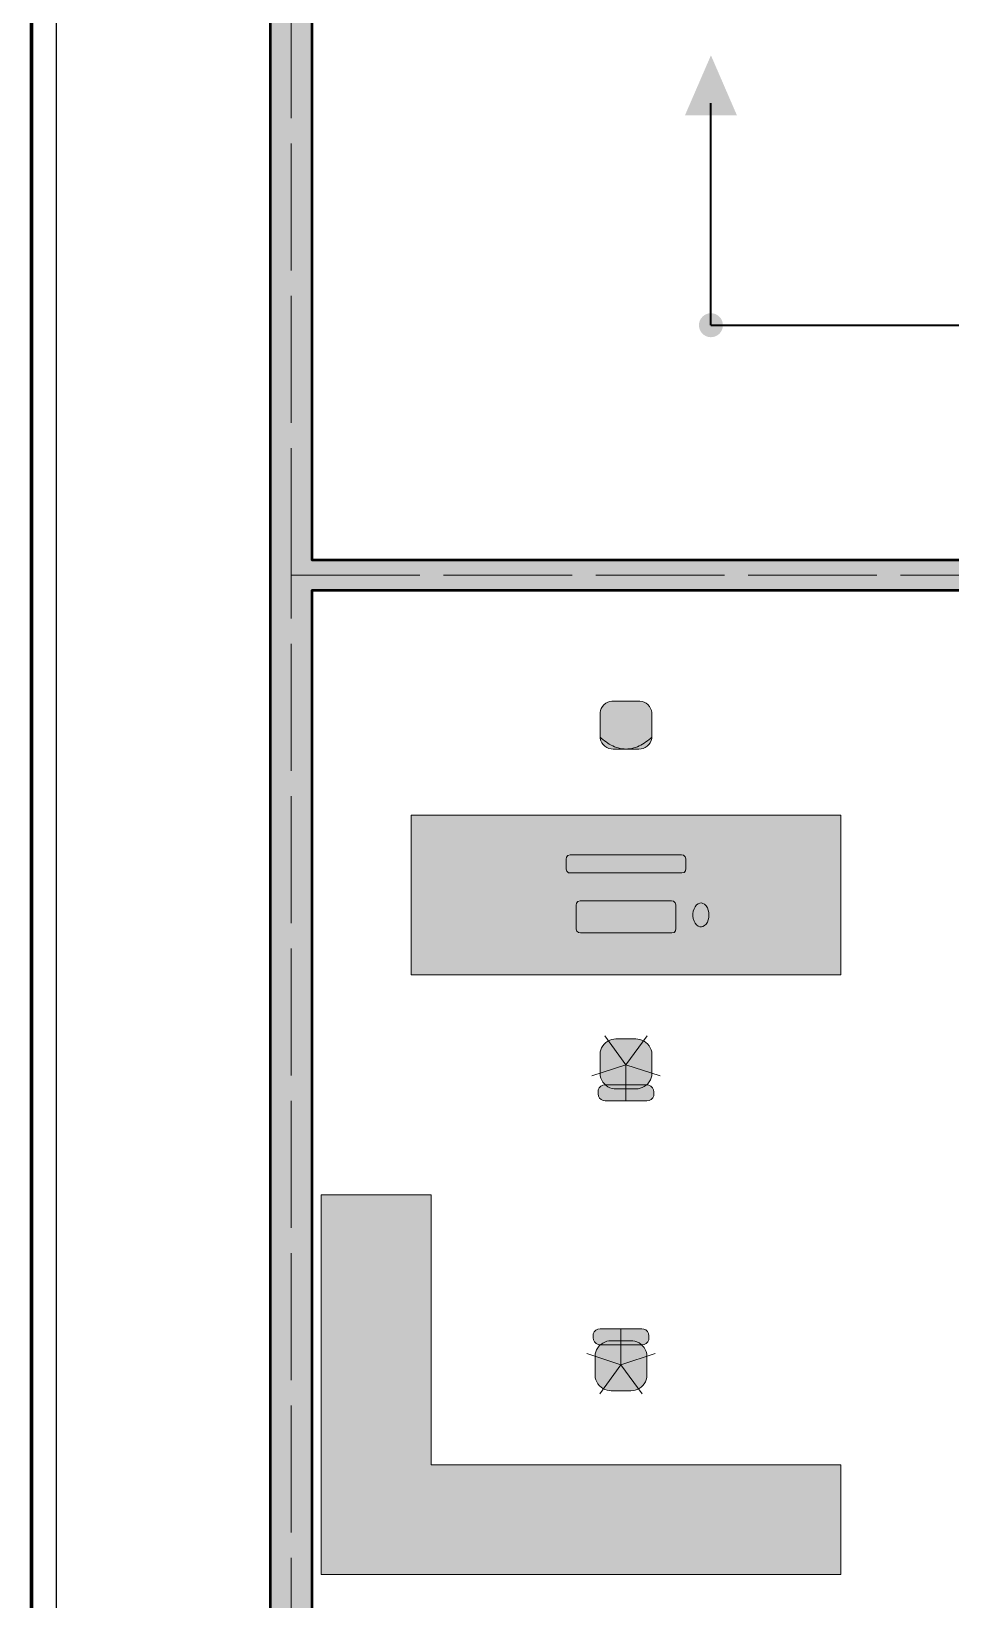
# Model space of a CAD drawing. Header units: metres. Extents: x 0 to 115, y 0 to 64.
# Drawn here: x 0.4 to 9.6, y 18.35 to 34.04 of the extents above; entities that cross this region are included whole.
import ezdxf

# ---------------------------------------------------------------- set-up
doc = ezdxf.new("R2010")
doc.units = ezdxf.units.M
doc.linetypes.add('DASHED', pattern=[1.524, 1.27, -0.254])
doc.layers.add('A-AREA', color=8, linetype='DASHED', lineweight=13, plot=False)
for name, color, linetype, lineweight in [('A-LAMINA', 8, 'Continuous', 35), ('A-MOBILIARIO', 9, 'Continuous', 18), ('A-MOBILIARIO-RELLENO', 9, 'Continuous', 0), ('A-MURO', 7, 'Continuous', 50)]:
    doc.layers.add(name, color=color, linetype=linetype, lineweight=lineweight)
doc.layers.add('A-MURO-RELLENO', color=8, linetype='Continuous', lineweight=0, true_color=0x8d949b)
doc.layers.add('P-AGUA-POTABLE', color=3, linetype='Continuous', lineweight=35, true_color=0x3aa84f)

msp = doc.modelspace()

# ---------------------------------------------------------------- hatches: boundary and pattern name
at = {"layer": 'A-MOBILIARIO-RELLENO', "true_color": 0xeef0f2}
h = msp.add_hatch(color=7, dxfattribs=at)
h.dxf.hatch_style = 1
h.paths.add_polyline_path([(6.48, 26.86), (6.4601, 26.86), (6.4401, 26.86), (6.4202, 26.86), (6.4002, 26.86), (6.3803, 26.86), (6.3603, 26.86), (6.3404, 26.86), (6.3204, 26.86), (6.3005, 26.86), (6.2805, 26.86), (6.2606, 26.86), (6.2407, 26.86), (6.2207, 26.86), (6.2003, 26.8615), (6.1793, 26.8665), (6.1586, 26.8754), (6.1393, 26.8881), (6.1224, 26.9041), (6.1087, 26.9228), (6.0987, 26.9432), (6.0926, 26.9642), (6.0901, 26.9849), (6.09, 27.0049), (6.09, 27.0249), (6.09, 27.0448), (6.09, 27.0647), (6.09, 27.0847), (6.09, 27.1046), (6.09, 27.1246), (6.09, 27.1445), (6.09, 27.1645), (6.09, 27.1844), (6.09, 27.2044), (6.0908, 27.2246), (6.095, 27.2455), (6.1029, 27.2664), (6.1146, 27.2861), (6.1299, 27.3037), (6.148, 27.3183), (6.1681, 27.3292), (6.189, 27.3363), (6.2099, 27.3396), (6.23, 27.34), (6.2499, 27.34), (6.2699, 27.34), (6.2898, 27.34), (6.3098, 27.34), (6.3297, 27.34), (6.3496, 27.34), (6.3696, 27.34), (6.3895, 27.34), (6.4095, 27.34), (6.4294, 27.34), (6.4494, 27.34), (6.4693, 27.34), (6.4894, 27.3397), (6.5102, 27.3364), (6.5312, 27.3295), (6.5513, 27.3187), (6.5695, 27.3043), (6.5849, 27.2868), (6.5968, 27.2671), (6.6048, 27.2463), (6.6091, 27.2253), (6.61, 27.2051), (6.61, 27.1851), (6.61, 27.1652), (6.61, 27.1452), (6.61, 27.1253), (6.61, 27.1053), (6.61, 27.0854), (6.61, 27.0654), (6.61, 27.0455), (6.61, 27.0256), (6.61, 27.0056), (6.6099, 26.9856), (6.6076, 26.965), (6.6016, 26.944), (6.5917, 26.9235), (6.5782, 26.9048), (6.5613, 26.8886), (6.5421, 26.8758), (6.5215, 26.8668), (6.5005, 26.8616)])
at = {"layer": 'A-MOBILIARIO-RELLENO', "true_color": 0xf3efe8}
h = msp.add_hatch(color=7, dxfattribs=at)
h.dxf.hatch_style = 1
h.paths.add_polyline_path([(4.2, 26.2), (8.5, 26.2), (8.5, 24.6), (4.2, 24.6)])
at = {"layer": 'A-MOBILIARIO-RELLENO', "true_color": 0x2c3440}
h = msp.add_hatch(color=7, dxfattribs=at)
h.dxf.hatch_style = 1
h.paths.add_polyline_path([(5.79, 25.8), (5.8099, 25.8), (5.8298, 25.8), (5.8497, 25.8), (5.8696, 25.8), (5.8895, 25.8), (5.9094, 25.8), (5.9293, 25.8), (5.9492, 25.8), (5.9691, 25.8), (5.989, 25.8), (6.0089, 25.8), (6.0288, 25.8), (6.0487, 25.8), (6.0686, 25.8), (6.0885, 25.8), (6.1084, 25.8), (6.1283, 25.8), (6.1482, 25.8), (6.1681, 25.8), (6.188, 25.8), (6.2078, 25.8), (6.2277, 25.8), (6.2476, 25.8), (6.2675, 25.8), (6.2874, 25.8), (6.3073, 25.8), (6.3272, 25.8), (6.3471, 25.8), (6.367, 25.8), (6.3869, 25.8), (6.4068, 25.8), (6.4267, 25.8), (6.4466, 25.8), (6.4665, 25.8), (6.4864, 25.8), (6.5063, 25.8), (6.5262, 25.8), (6.5461, 25.8), (6.566, 25.8), (6.5859, 25.8), (6.6058, 25.8), (6.6257, 25.8), (6.6456, 25.8), (6.6655, 25.8), (6.6854, 25.8), (6.7053, 25.8), (6.7252, 25.8), (6.7451, 25.8), (6.765, 25.8), (6.7849, 25.8), (6.8048, 25.8), (6.8247, 25.8), (6.8446, 25.8), (6.8645, 25.8), (6.8844, 25.8), (6.9043, 25.8), (6.9247, 25.7972), (6.9426, 25.7831), (6.9499, 25.7626), (6.95, 25.7427), (6.95, 25.7228), (6.95, 25.7029), (6.95, 25.683), (6.95, 25.6631), (6.946, 25.6426), (6.9306, 25.6257), (6.91, 25.62), (6.8901, 25.62), (6.8702, 25.62), (6.8503, 25.62), (6.8304, 25.62), (6.8105, 25.62), (6.7906, 25.62), (6.7707, 25.62), (6.7508, 25.62), (6.7309, 25.62), (6.711, 25.62), (6.6911, 25.62), (6.6712, 25.62), (6.6513, 25.62), (6.6314, 25.62), (6.6115, 25.62), (6.5916, 25.62), (6.5717, 25.62), (6.5518, 25.62), (6.5319, 25.62), (6.512, 25.62), (6.4922, 25.62), (6.4723, 25.62), (6.4524, 25.62), (6.4325, 25.62), (6.4126, 25.62), (6.3927, 25.62), (6.3728, 25.62), (6.3529, 25.62), (6.333, 25.62), (6.3131, 25.62), (6.2932, 25.62), (6.2733, 25.62), (6.2534, 25.62), (6.2335, 25.62), (6.2136, 25.62), (6.1937, 25.62), (6.1738, 25.62), (6.1539, 25.62), (6.134, 25.62), (6.1141, 25.62), (6.0942, 25.62), (6.0743, 25.62), (6.0544, 25.62), (6.0345, 25.62), (6.0146, 25.62), (5.9947, 25.62), (5.9748, 25.62), (5.9549, 25.62), (5.935, 25.62), (5.9151, 25.62), (5.8952, 25.62), (5.8753, 25.62), (5.8554, 25.62), (5.8355, 25.62), (5.8156, 25.62), (5.7957, 25.62), (5.7753, 25.6228), (5.7574, 25.6369), (5.7501, 25.6574), (5.75, 25.6773), (5.75, 25.6972), (5.75, 25.7171), (5.75, 25.737), (5.75, 25.7569), (5.754, 25.7775), (5.7694, 25.7943)])
at = {"layer": 'A-MOBILIARIO-RELLENO', "true_color": 0x5b6570}
h = msp.add_hatch(color=7, dxfattribs=at)
h.dxf.hatch_style = 1
h.paths.add_polyline_path([(6.2, 25.62), (6.5, 25.62), (6.5, 25.46), (6.2, 25.46)])
at = {"layer": 'A-MOBILIARIO-RELLENO', "true_color": 0xe5e8eb}
h = msp.add_hatch(color=7, dxfattribs=at)
h.dxf.hatch_style = 1
h.paths.add_polyline_path([(5.89, 25.34), (5.9099, 25.34), (5.9298, 25.34), (5.9497, 25.34), (5.9696, 25.34), (5.9895, 25.34), (6.0094, 25.34), (6.0292, 25.34), (6.0491, 25.34), (6.069, 25.34), (6.0889, 25.34), (6.1088, 25.34), (6.1287, 25.34), (6.1486, 25.34), (6.1685, 25.34), (6.1884, 25.34), (6.2083, 25.34), (6.2282, 25.34), (6.2481, 25.34), (6.268, 25.34), (6.2879, 25.34), (6.3077, 25.34), (6.3276, 25.34), (6.3475, 25.34), (6.3674, 25.34), (6.3873, 25.34), (6.4072, 25.34), (6.4271, 25.34), (6.447, 25.34), (6.4669, 25.34), (6.4868, 25.34), (6.5067, 25.34), (6.5266, 25.34), (6.5465, 25.34), (6.5664, 25.34), (6.5862, 25.34), (6.6061, 25.34), (6.626, 25.34), (6.6459, 25.34), (6.6658, 25.34), (6.6857, 25.34), (6.7056, 25.34), (6.7255, 25.34), (6.7454, 25.34), (6.7653, 25.34), (6.7852, 25.34), (6.8051, 25.34), (6.8256, 25.3368), (6.8432, 25.3224), (6.85, 25.3018), (6.85, 25.2819), (6.85, 25.262), (6.85, 25.2421), (6.85, 25.2223), (6.85, 25.2024), (6.85, 25.1825), (6.85, 25.1626), (6.85, 25.1427), (6.85, 25.1228), (6.85, 25.1029), (6.85, 25.083), (6.85, 25.0631), (6.846, 25.0425), (6.8306, 25.0257), (6.81, 25.02), (6.7901, 25.02), (6.7702, 25.02), (6.7503, 25.02), (6.7304, 25.02), (6.7105, 25.02), (6.6906, 25.02), (6.6708, 25.02), (6.6509, 25.02), (6.631, 25.02), (6.6111, 25.02), (6.5912, 25.02), (6.5713, 25.02), (6.5514, 25.02), (6.5315, 25.02), (6.5116, 25.02), (6.4917, 25.02), (6.4718, 25.02), (6.4519, 25.02), (6.432, 25.02), (6.4121, 25.02), (6.3923, 25.02), (6.3724, 25.02), (6.3525, 25.02), (6.3326, 25.02), (6.3127, 25.02), (6.2928, 25.02), (6.2729, 25.02), (6.253, 25.02), (6.2331, 25.02), (6.2132, 25.02), (6.1933, 25.02), (6.1734, 25.02), (6.1535, 25.02), (6.1336, 25.02), (6.1138, 25.02), (6.0939, 25.02), (6.074, 25.02), (6.0541, 25.02), (6.0342, 25.02), (6.0143, 25.02), (5.9944, 25.02), (5.9745, 25.02), (5.9546, 25.02), (5.9347, 25.02), (5.9148, 25.02), (5.8949, 25.02), (5.8744, 25.0232), (5.8568, 25.0376), (5.85, 25.0582), (5.85, 25.0781), (5.85, 25.098), (5.85, 25.1179), (5.85, 25.1377), (5.85, 25.1576), (5.85, 25.1775), (5.85, 25.1974), (5.85, 25.2173), (5.85, 25.2372), (5.85, 25.2571), (5.85, 25.277), (5.85, 25.2969), (5.854, 25.3175), (5.8694, 25.3343)])
h = msp.add_hatch(color=7, dxfattribs=at)
h.dxf.hatch_style = 1
h.paths.add_polyline_path([(7.18, 25.2), (7.1784, 25.1759), (7.1731, 25.1513), (7.164, 25.1281), (7.1515, 25.1082), (7.1365, 25.0932), (7.1202, 25.0839), (7.1039, 25.0801), (7.088, 25.0814), (7.0716, 25.0878), (7.0558, 25.1), (7.0418, 25.1176), (7.031, 25.1394), (7.0238, 25.1635), (7.0204, 25.1881), (7.0204, 25.2119), (7.0238, 25.2365), (7.031, 25.2606), (7.0418, 25.2824), (7.0558, 25.3), (7.0716, 25.3122), (7.088, 25.3186), (7.1039, 25.3199), (7.1202, 25.3161), (7.1365, 25.3068), (7.1515, 25.2918), (7.164, 25.2719), (7.1731, 25.2487), (7.1784, 25.2241)])
at = {"layer": 'A-MOBILIARIO-RELLENO', "true_color": 0x3a4450}
h = msp.add_hatch(color=7, dxfattribs=at)
h.dxf.hatch_style = 1
edge = h.paths.add_edge_path()
edge.add_arc((7.55, 25.3), 0.1, 0, 360)
at = {"layer": 'A-MOBILIARIO-RELLENO', "true_color": 0xe7eaee}
h = msp.add_hatch(color=7, dxfattribs=at)
h.dxf.hatch_style = 1
h.paths.add_polyline_path([(6.45, 23.46), (6.4302, 23.46), (6.4104, 23.46), (6.3905, 23.46), (6.3707, 23.46), (6.3509, 23.46), (6.3311, 23.46), (6.3112, 23.46), (6.2914, 23.46), (6.2716, 23.46), (6.2518, 23.46), (6.2316, 23.4611), (6.2108, 23.4649), (6.1899, 23.4717), (6.1697, 23.4816), (6.1507, 23.4946), (6.1336, 23.5102), (6.119, 23.5282), (6.1072, 23.5478), (6.0986, 23.5684), (6.093, 23.5893), (6.0903, 23.6099), (6.09, 23.6298), (6.09, 23.6496), (6.09, 23.6695), (6.09, 23.6893), (6.09, 23.7091), (6.09, 23.7289), (6.09, 23.7488), (6.09, 23.7686), (6.09, 23.7884), (6.0902, 23.8083), (6.0926, 23.8289), (6.0979, 23.8498), (6.1063, 23.8704), (6.1178, 23.8901), (6.1322, 23.9082), (6.149, 23.9241), (6.1679, 23.9373), (6.1881, 23.9475), (6.2089, 23.9546), (6.2297, 23.9587), (6.25, 23.96), (6.2698, 23.96), (6.2896, 23.96), (6.3095, 23.96), (6.3293, 23.96), (6.3491, 23.96), (6.3689, 23.96), (6.3888, 23.96), (6.4086, 23.96), (6.4284, 23.96), (6.4482, 23.96), (6.4684, 23.9589), (6.4892, 23.9551), (6.5101, 23.9483), (6.5303, 23.9384), (6.5493, 23.9254), (6.5664, 23.9098), (6.581, 23.8918), (6.5928, 23.8722), (6.6014, 23.8516), (6.607, 23.8307), (6.6097, 23.8101), (6.61, 23.7902), (6.61, 23.7704), (6.61, 23.7505), (6.61, 23.7307), (6.61, 23.7109), (6.61, 23.6911), (6.61, 23.6712), (6.61, 23.6514), (6.61, 23.6316), (6.6098, 23.6117), (6.6074, 23.5911), (6.6021, 23.5702), (6.5937, 23.5496), (6.5822, 23.5299), (6.5678, 23.5118), (6.551, 23.4959), (6.5321, 23.4827), (6.5119, 23.4725), (6.4911, 23.4654), (6.4703, 23.4613)])
at = {"layer": 'A-MOBILIARIO-RELLENO', "true_color": 0x5c6670}
h = msp.add_hatch(color=7, dxfattribs=at)
h.dxf.hatch_style = 1
h.paths.add_polyline_path([(6.56, 23.34), (6.5401, 23.34), (6.5201, 23.34), (6.5002, 23.34), (6.4803, 23.34), (6.4603, 23.34), (6.4404, 23.34), (6.4204, 23.34), (6.4005, 23.34), (6.3806, 23.34), (6.3606, 23.34), (6.3407, 23.34), (6.3208, 23.34), (6.3008, 23.34), (6.2809, 23.34), (6.2609, 23.34), (6.241, 23.34), (6.2211, 23.34), (6.2011, 23.34), (6.1812, 23.34), (6.1613, 23.34), (6.1413, 23.34), (6.1207, 23.3427), (6.1003, 23.3523), (6.0837, 23.3685), (6.0733, 23.3886), (6.07, 23.4094), (6.07, 23.4293), (6.0729, 23.45), (6.0828, 23.4703), (6.0991, 23.4868), (6.1193, 23.4969), (6.14, 23.5), (6.1599, 23.5), (6.1799, 23.5), (6.1998, 23.5), (6.2197, 23.5), (6.2397, 23.5), (6.2596, 23.5), (6.2796, 23.5), (6.2995, 23.5), (6.3194, 23.5), (6.3394, 23.5), (6.3593, 23.5), (6.3792, 23.5), (6.3992, 23.5), (6.4191, 23.5), (6.4391, 23.5), (6.459, 23.5), (6.4789, 23.5), (6.4989, 23.5), (6.5188, 23.5), (6.5387, 23.5), (6.5587, 23.5), (6.5793, 23.4973), (6.5997, 23.4877), (6.6163, 23.4715), (6.6267, 23.4514), (6.63, 23.4306), (6.63, 23.4107), (6.6271, 23.39), (6.6172, 23.3697), (6.6009, 23.3532), (6.5807, 23.3431)])
at = {"layer": 'A-MOBILIARIO-RELLENO', "true_color": 0xf3efe8}
h = msp.add_hatch(color=7, dxfattribs=at)
h.dxf.hatch_style = 1
h.paths.add_polyline_path([(3.3, 22.4), (4.4, 22.4), (4.4, 19.7), (8.5, 19.7), (8.5, 18.6), (3.3, 18.6)])
at = {"layer": 'A-MOBILIARIO-RELLENO', "true_color": 0x5c6670}
h = msp.add_hatch(color=7, dxfattribs=at)
h.dxf.hatch_style = 1
h.paths.add_polyline_path([(6.09, 21.06), (6.1099, 21.06), (6.1299, 21.06), (6.1498, 21.06), (6.1697, 21.06), (6.1897, 21.06), (6.2096, 21.06), (6.2296, 21.06), (6.2495, 21.06), (6.2694, 21.06), (6.2894, 21.06), (6.3093, 21.06), (6.3292, 21.06), (6.3492, 21.06), (6.3691, 21.06), (6.3891, 21.06), (6.409, 21.06), (6.4289, 21.06), (6.4489, 21.06), (6.4688, 21.06), (6.4887, 21.06), (6.5087, 21.06), (6.5293, 21.0573), (6.5497, 21.0477), (6.5663, 21.0315), (6.5767, 21.0114), (6.58, 20.9906), (6.58, 20.9707), (6.5771, 20.95), (6.5672, 20.9297), (6.5509, 20.9132), (6.5307, 20.9031), (6.51, 20.9), (6.4901, 20.9), (6.4701, 20.9), (6.4502, 20.9), (6.4303, 20.9), (6.4103, 20.9), (6.3904, 20.9), (6.3704, 20.9), (6.3505, 20.9), (6.3306, 20.9), (6.3106, 20.9), (6.2907, 20.9), (6.2708, 20.9), (6.2508, 20.9), (6.2309, 20.9), (6.2109, 20.9), (6.191, 20.9), (6.1711, 20.9), (6.1511, 20.9), (6.1312, 20.9), (6.1113, 20.9), (6.0913, 20.9), (6.0707, 20.9027), (6.0503, 20.9123), (6.0337, 20.9285), (6.0233, 20.9486), (6.02, 20.9694), (6.02, 20.9893), (6.0229, 21.01), (6.0328, 21.0303), (6.0491, 21.0468), (6.0693, 21.0569)])
at = {"layer": 'A-MOBILIARIO-RELLENO', "true_color": 0xe7eaee}
h = msp.add_hatch(color=7, dxfattribs=at)
h.dxf.hatch_style = 1
h.paths.add_polyline_path([(6.2, 20.94), (6.2198, 20.94), (6.2396, 20.94), (6.2595, 20.94), (6.2793, 20.94), (6.2991, 20.94), (6.3189, 20.94), (6.3388, 20.94), (6.3586, 20.94), (6.3784, 20.94), (6.3982, 20.94), (6.4184, 20.9389), (6.4392, 20.9351), (6.4601, 20.9283), (6.4803, 20.9184), (6.4993, 20.9054), (6.5164, 20.8898), (6.531, 20.8718), (6.5428, 20.8522), (6.5514, 20.8316), (6.557, 20.8107), (6.5597, 20.7901), (6.56, 20.7702), (6.56, 20.7504), (6.56, 20.7305), (6.56, 20.7107), (6.56, 20.6909), (6.56, 20.6711), (6.56, 20.6512), (6.56, 20.6314), (6.56, 20.6116), (6.5598, 20.5917), (6.5574, 20.5711), (6.5521, 20.5502), (6.5437, 20.5296), (6.5322, 20.5099), (6.5178, 20.4918), (6.501, 20.4759), (6.4821, 20.4627), (6.4619, 20.4525), (6.4411, 20.4454), (6.4203, 20.4413), (6.4, 20.44), (6.3802, 20.44), (6.3604, 20.44), (6.3405, 20.44), (6.3207, 20.44), (6.3009, 20.44), (6.2811, 20.44), (6.2612, 20.44), (6.2414, 20.44), (6.2216, 20.44), (6.2018, 20.44), (6.1816, 20.4411), (6.1608, 20.4449), (6.1399, 20.4517), (6.1197, 20.4616), (6.1007, 20.4746), (6.0836, 20.4902), (6.069, 20.5082), (6.0572, 20.5278), (6.0486, 20.5484), (6.043, 20.5693), (6.0403, 20.5899), (6.04, 20.6098), (6.04, 20.6296), (6.04, 20.6495), (6.04, 20.6693), (6.04, 20.6891), (6.04, 20.7089), (6.04, 20.7288), (6.04, 20.7486), (6.04, 20.7684), (6.0402, 20.7883), (6.0426, 20.8089), (6.0479, 20.8298), (6.0563, 20.8504), (6.0678, 20.8701), (6.0822, 20.8882), (6.099, 20.9041), (6.1179, 20.9173), (6.1381, 20.9275), (6.1589, 20.9346), (6.1797, 20.9387)])
at = {"layer": 'A-MURO-RELLENO', "true_color": 0x8d949b}
h = msp.add_hatch(color=8, dxfattribs=at)
h.dxf.hatch_style = 1
h.paths.add_polyline_path([(14.1, 54.14), (14.1, 54.56), (2.79, 54.56), (2.79, 11.1), (3.21, 11.1), (3.21, 14.3), (14.5, 14.3), (14.5, 14.6), (14.05, 14.6), (14.05, 14.75), (13.75, 14.75), (13.75, 14.6), (3.21, 14.6), (3.21, 28.45), (23.35, 28.45), (23.35, 18.55), (13.75, 18.55), (13.75, 17.1), (14.05, 17.1), (14.05, 18.25), (23.65, 18.25), (23.65, 28.75), (3.21, 28.75), (3.21, 34.2), (4.2, 34.2), (4.2, 34.5), (3.21, 34.5), (3.21, 54.14), (11, 54.14), (11, 50.4), (11.3, 50.4), (11.3, 54.14)])
at = {"layer": 'P-AGUA-POTABLE', "true_color": 0x3aa84f}
h = msp.add_hatch(color=7, dxfattribs=at)
h.dxf.hatch_style = 1
edge = h.paths.add_edge_path()
edge.add_arc((7.2, 31.1), 0.12, 0, 360)

# ---------------------------------------------------------------- linework, layer by layer
at = {"layer": 'A-AREA'}
for points in [[(3, 34.35), (100.3, 34.35), (100.3, 28.6), (3, 28.6)], [(3, 28.6), (23.5, 28.6), (23.5, 18.4), (13.9, 18.4), (13.9, 14.45), (3, 14.45)]]:
    msp.add_lwpolyline(points, close=True, dxfattribs=at)
at = {"layer": 'A-LAMINA', "lineweight": 70}
msp.add_lwpolyline([(0.4, 64.5), (115.4, 64.5), (115.4, 0.4), (0.4, 0.4)], close=True, dxfattribs=at)
at = {"layer": 'A-LAMINA', "lineweight": 25}
msp.add_lwpolyline([(0.65, 64.25), (115.15, 64.25), (115.15, 0.65), (0.65, 0.65)], close=True, dxfattribs=at)
at = {"layer": 'A-MOBILIARIO'}
for points in [[(6.48, 26.86), (6.4601, 26.86), (6.4401, 26.86), (6.4202, 26.86), (6.4002, 26.86), (6.3803, 26.86), (6.3603, 26.86), (6.3404, 26.86), (6.3204, 26.86), (6.3005, 26.86), (6.2805, 26.86), (6.2606, 26.86), (6.2407, 26.86), (6.2207, 26.86), (6.2003, 26.8615), (6.1793, 26.8665), (6.1586, 26.8754), (6.1393, 26.8881), (6.1224, 26.9041), (6.1087, 26.9228), (6.0987, 26.9432), (6.0926, 26.9642), (6.0901, 26.9849), (6.09, 27.0049), (6.09, 27.0249), (6.09, 27.0448), (6.09, 27.0647), (6.09, 27.0847), (6.09, 27.1046), (6.09, 27.1246), (6.09, 27.1445), (6.09, 27.1645), (6.09, 27.1844), (6.09, 27.2044), (6.0908, 27.2246), (6.095, 27.2455), (6.1029, 27.2664), (6.1146, 27.2861), (6.1299, 27.3037), (6.148, 27.3183), (6.1681, 27.3292), (6.189, 27.3363), (6.2099, 27.3396), (6.23, 27.34), (6.2499, 27.34), (6.2699, 27.34), (6.2898, 27.34), (6.3098, 27.34), (6.3297, 27.34), (6.3496, 27.34), (6.3696, 27.34), (6.3895, 27.34), (6.4095, 27.34), (6.4294, 27.34), (6.4494, 27.34), (6.4693, 27.34), (6.4894, 27.3397), (6.5102, 27.3364), (6.5312, 27.3295), (6.5513, 27.3187), (6.5695, 27.3043), (6.5849, 27.2868), (6.5968, 27.2671), (6.6048, 27.2463), (6.6091, 27.2253), (6.61, 27.2051), (6.61, 27.1851), (6.61, 27.1652), (6.61, 27.1452), (6.61, 27.1253), (6.61, 27.1053), (6.61, 27.0854), (6.61, 27.0654), (6.61, 27.0455), (6.61, 27.0256), (6.61, 27.0056), (6.6099, 26.9856), (6.6076, 26.965), (6.6016, 26.944), (6.5917, 26.9235), (6.5782, 26.9048), (6.5613, 26.8886), (6.5421, 26.8758), (6.5215, 26.8668), (6.5005, 26.8616)], [(4.2, 26.2), (8.5, 26.2), (8.5, 24.6), (4.2, 24.6)], [(5.79, 25.8), (5.8099, 25.8), (5.8298, 25.8), (5.8497, 25.8), (5.8696, 25.8), (5.8895, 25.8), (5.9094, 25.8), (5.9293, 25.8), (5.9492, 25.8), (5.9691, 25.8), (5.989, 25.8), (6.0089, 25.8), (6.0288, 25.8), (6.0487, 25.8), (6.0686, 25.8), (6.0885, 25.8), (6.1084, 25.8), (6.1283, 25.8), (6.1482, 25.8), (6.1681, 25.8), (6.188, 25.8), (6.2078, 25.8), (6.2277, 25.8), (6.2476, 25.8), (6.2675, 25.8), (6.2874, 25.8), (6.3073, 25.8), (6.3272, 25.8), (6.3471, 25.8), (6.367, 25.8), (6.3869, 25.8), (6.4068, 25.8), (6.4267, 25.8), (6.4466, 25.8), (6.4665, 25.8), (6.4864, 25.8), (6.5063, 25.8), (6.5262, 25.8), (6.5461, 25.8), (6.566, 25.8), (6.5859, 25.8), (6.6058, 25.8), (6.6257, 25.8), (6.6456, 25.8), (6.6655, 25.8), (6.6854, 25.8), (6.7053, 25.8), (6.7252, 25.8), (6.7451, 25.8), (6.765, 25.8), (6.7849, 25.8), (6.8048, 25.8), (6.8247, 25.8), (6.8446, 25.8), (6.8645, 25.8), (6.8844, 25.8), (6.9043, 25.8), (6.9247, 25.7972), (6.9426, 25.7831), (6.9499, 25.7626), (6.95, 25.7427), (6.95, 25.7228), (6.95, 25.7029), (6.95, 25.683), (6.95, 25.6631), (6.946, 25.6426), (6.9306, 25.6257), (6.91, 25.62), (6.8901, 25.62), (6.8702, 25.62), (6.8503, 25.62), (6.8304, 25.62), (6.8105, 25.62), (6.7906, 25.62), (6.7707, 25.62), (6.7508, 25.62), (6.7309, 25.62), (6.711, 25.62), (6.6911, 25.62), (6.6712, 25.62), (6.6513, 25.62), (6.6314, 25.62), (6.6115, 25.62), (6.5916, 25.62), (6.5717, 25.62), (6.5518, 25.62), (6.5319, 25.62), (6.512, 25.62), (6.4922, 25.62), (6.4723, 25.62), (6.4524, 25.62), (6.4325, 25.62), (6.4126, 25.62), (6.3927, 25.62), (6.3728, 25.62), (6.3529, 25.62), (6.333, 25.62), (6.3131, 25.62), (6.2932, 25.62), (6.2733, 25.62), (6.2534, 25.62), (6.2335, 25.62), (6.2136, 25.62), (6.1937, 25.62), (6.1738, 25.62), (6.1539, 25.62), (6.134, 25.62), (6.1141, 25.62), (6.0942, 25.62), (6.0743, 25.62), (6.0544, 25.62), (6.0345, 25.62), (6.0146, 25.62), (5.9947, 25.62), (5.9748, 25.62), (5.9549, 25.62), (5.935, 25.62), (5.9151, 25.62), (5.8952, 25.62), (5.8753, 25.62), (5.8554, 25.62), (5.8355, 25.62), (5.8156, 25.62), (5.7957, 25.62), (5.7753, 25.6228), (5.7574, 25.6369), (5.7501, 25.6574), (5.75, 25.6773), (5.75, 25.6972), (5.75, 25.7171), (5.75, 25.737), (5.75, 25.7569), (5.754, 25.7775), (5.7694, 25.7943)], [(5.89, 25.34), (5.9099, 25.34), (5.9298, 25.34), (5.9497, 25.34), (5.9696, 25.34), (5.9895, 25.34), (6.0094, 25.34), (6.0292, 25.34), (6.0491, 25.34), (6.069, 25.34), (6.0889, 25.34), (6.1088, 25.34), (6.1287, 25.34), (6.1486, 25.34), (6.1685, 25.34), (6.1884, 25.34), (6.2083, 25.34), (6.2282, 25.34), (6.2481, 25.34), (6.268, 25.34), (6.2879, 25.34), (6.3077, 25.34), (6.3276, 25.34), (6.3475, 25.34), (6.3674, 25.34), (6.3873, 25.34), (6.4072, 25.34), (6.4271, 25.34), (6.447, 25.34), (6.4669, 25.34), (6.4868, 25.34), (6.5067, 25.34), (6.5266, 25.34), (6.5465, 25.34), (6.5664, 25.34), (6.5862, 25.34), (6.6061, 25.34), (6.626, 25.34), (6.6459, 25.34), (6.6658, 25.34), (6.6857, 25.34), (6.7056, 25.34), (6.7255, 25.34), (6.7454, 25.34), (6.7653, 25.34), (6.7852, 25.34), (6.8051, 25.34), (6.8256, 25.3368), (6.8432, 25.3224), (6.85, 25.3018), (6.85, 25.2819), (6.85, 25.262), (6.85, 25.2421), (6.85, 25.2223), (6.85, 25.2024), (6.85, 25.1825), (6.85, 25.1626), (6.85, 25.1427), (6.85, 25.1228), (6.85, 25.1029), (6.85, 25.083), (6.85, 25.0631), (6.846, 25.0425), (6.8306, 25.0257), (6.81, 25.02), (6.7901, 25.02), (6.7702, 25.02), (6.7503, 25.02), (6.7304, 25.02), (6.7105, 25.02), (6.6906, 25.02), (6.6708, 25.02), (6.6509, 25.02), (6.631, 25.02), (6.6111, 25.02), (6.5912, 25.02), (6.5713, 25.02), (6.5514, 25.02), (6.5315, 25.02), (6.5116, 25.02), (6.4917, 25.02), (6.4718, 25.02), (6.4519, 25.02), (6.432, 25.02), (6.4121, 25.02), (6.3923, 25.02), (6.3724, 25.02), (6.3525, 25.02), (6.3326, 25.02), (6.3127, 25.02), (6.2928, 25.02), (6.2729, 25.02), (6.253, 25.02), (6.2331, 25.02), (6.2132, 25.02), (6.1933, 25.02), (6.1734, 25.02), (6.1535, 25.02), (6.1336, 25.02), (6.1138, 25.02), (6.0939, 25.02), (6.074, 25.02), (6.0541, 25.02), (6.0342, 25.02), (6.0143, 25.02), (5.9944, 25.02), (5.9745, 25.02), (5.9546, 25.02), (5.9347, 25.02), (5.9148, 25.02), (5.8949, 25.02), (5.8744, 25.0232), (5.8568, 25.0376), (5.85, 25.0582), (5.85, 25.0781), (5.85, 25.098), (5.85, 25.1179), (5.85, 25.1377), (5.85, 25.1576), (5.85, 25.1775), (5.85, 25.1974), (5.85, 25.2173), (5.85, 25.2372), (5.85, 25.2571), (5.85, 25.277), (5.85, 25.2969), (5.854, 25.3175), (5.8694, 25.3343)], [(7.18, 25.2), (7.1784, 25.1759), (7.1731, 25.1513), (7.164, 25.1281), (7.1515, 25.1082), (7.1365, 25.0932), (7.1202, 25.0839), (7.1039, 25.0801), (7.088, 25.0814), (7.0716, 25.0878), (7.0558, 25.1), (7.0418, 25.1176), (7.031, 25.1394), (7.0238, 25.1635), (7.0204, 25.1881), (7.0204, 25.2119), (7.0238, 25.2365), (7.031, 25.2606), (7.0418, 25.2824), (7.0558, 25.3), (7.0716, 25.3122), (7.088, 25.3186), (7.1039, 25.3199), (7.1202, 25.3161), (7.1365, 25.3068), (7.1515, 25.2918), (7.164, 25.2719), (7.1731, 25.2487), (7.1784, 25.2241)], [(6.45, 23.46), (6.4302, 23.46), (6.4104, 23.46), (6.3905, 23.46), (6.3707, 23.46), (6.3509, 23.46), (6.3311, 23.46), (6.3112, 23.46), (6.2914, 23.46), (6.2716, 23.46), (6.2518, 23.46), (6.2316, 23.4611), (6.2108, 23.4649), (6.1899, 23.4717), (6.1697, 23.4816), (6.1507, 23.4946), (6.1336, 23.5102), (6.119, 23.5282), (6.1072, 23.5478), (6.0986, 23.5684), (6.093, 23.5893), (6.0903, 23.6099), (6.09, 23.6298), (6.09, 23.6496), (6.09, 23.6695), (6.09, 23.6893), (6.09, 23.7091), (6.09, 23.7289), (6.09, 23.7488), (6.09, 23.7686), (6.09, 23.7884), (6.0902, 23.8083), (6.0926, 23.8289), (6.0979, 23.8498), (6.1063, 23.8704), (6.1178, 23.8901), (6.1322, 23.9082), (6.149, 23.9241), (6.1679, 23.9373), (6.1881, 23.9475), (6.2089, 23.9546), (6.2297, 23.9587), (6.25, 23.96), (6.2698, 23.96), (6.2896, 23.96), (6.3095, 23.96), (6.3293, 23.96), (6.3491, 23.96), (6.3689, 23.96), (6.3888, 23.96), (6.4086, 23.96), (6.4284, 23.96), (6.4482, 23.96), (6.4684, 23.9589), (6.4892, 23.9551), (6.5101, 23.9483), (6.5303, 23.9384), (6.5493, 23.9254), (6.5664, 23.9098), (6.581, 23.8918), (6.5928, 23.8722), (6.6014, 23.8516), (6.607, 23.8307), (6.6097, 23.8101), (6.61, 23.7902), (6.61, 23.7704), (6.61, 23.7505), (6.61, 23.7307), (6.61, 23.7109), (6.61, 23.6911), (6.61, 23.6712), (6.61, 23.6514), (6.61, 23.6316), (6.6098, 23.6117), (6.6074, 23.5911), (6.6021, 23.5702), (6.5937, 23.5496), (6.5822, 23.5299), (6.5678, 23.5118), (6.551, 23.4959), (6.5321, 23.4827), (6.5119, 23.4725), (6.4911, 23.4654), (6.4703, 23.4613)], [(6.56, 23.34), (6.5401, 23.34), (6.5201, 23.34), (6.5002, 23.34), (6.4803, 23.34), (6.4603, 23.34), (6.4404, 23.34), (6.4204, 23.34), (6.4005, 23.34), (6.3806, 23.34), (6.3606, 23.34), (6.3407, 23.34), (6.3208, 23.34), (6.3008, 23.34), (6.2809, 23.34), (6.2609, 23.34), (6.241, 23.34), (6.2211, 23.34), (6.2011, 23.34), (6.1812, 23.34), (6.1613, 23.34), (6.1413, 23.34), (6.1207, 23.3427), (6.1003, 23.3523), (6.0837, 23.3685), (6.0733, 23.3886), (6.07, 23.4094), (6.07, 23.4293), (6.0729, 23.45), (6.0828, 23.4703), (6.0991, 23.4868), (6.1193, 23.4969), (6.14, 23.5), (6.1599, 23.5), (6.1799, 23.5), (6.1998, 23.5), (6.2197, 23.5), (6.2397, 23.5), (6.2596, 23.5), (6.2796, 23.5), (6.2995, 23.5), (6.3194, 23.5), (6.3394, 23.5), (6.3593, 23.5), (6.3792, 23.5), (6.3992, 23.5), (6.4191, 23.5), (6.4391, 23.5), (6.459, 23.5), (6.4789, 23.5), (6.4989, 23.5), (6.5188, 23.5), (6.5387, 23.5), (6.5587, 23.5), (6.5793, 23.4973), (6.5997, 23.4877), (6.6163, 23.4715), (6.6267, 23.4514), (6.63, 23.4306), (6.63, 23.4107), (6.6271, 23.39), (6.6172, 23.3697), (6.6009, 23.3532), (6.5807, 23.3431)], [(3.3, 22.4), (4.4, 22.4), (4.4, 19.7), (8.5, 19.7), (8.5, 18.6), (3.3, 18.6)], [(6.09, 21.06), (6.1099, 21.06), (6.1299, 21.06), (6.1498, 21.06), (6.1697, 21.06), (6.1897, 21.06), (6.2096, 21.06), (6.2296, 21.06), (6.2495, 21.06), (6.2694, 21.06), (6.2894, 21.06), (6.3093, 21.06), (6.3292, 21.06), (6.3492, 21.06), (6.3691, 21.06), (6.3891, 21.06), (6.409, 21.06), (6.4289, 21.06), (6.4489, 21.06), (6.4688, 21.06), (6.4887, 21.06), (6.5087, 21.06), (6.5293, 21.0573), (6.5497, 21.0477), (6.5663, 21.0315), (6.5767, 21.0114), (6.58, 20.9906), (6.58, 20.9707), (6.5771, 20.95), (6.5672, 20.9297), (6.5509, 20.9132), (6.5307, 20.9031), (6.51, 20.9), (6.4901, 20.9), (6.4701, 20.9), (6.4502, 20.9), (6.4303, 20.9), (6.4103, 20.9), (6.3904, 20.9), (6.3704, 20.9), (6.3505, 20.9), (6.3306, 20.9), (6.3106, 20.9), (6.2907, 20.9), (6.2708, 20.9), (6.2508, 20.9), (6.2309, 20.9), (6.2109, 20.9), (6.191, 20.9), (6.1711, 20.9), (6.1511, 20.9), (6.1312, 20.9), (6.1113, 20.9), (6.0913, 20.9), (6.0707, 20.9027), (6.0503, 20.9123), (6.0337, 20.9285), (6.0233, 20.9486), (6.02, 20.9694), (6.02, 20.9893), (6.0229, 21.01), (6.0328, 21.0303), (6.0491, 21.0468), (6.0693, 21.0569)], [(6.2, 20.94), (6.2198, 20.94), (6.2396, 20.94), (6.2595, 20.94), (6.2793, 20.94), (6.2991, 20.94), (6.3189, 20.94), (6.3388, 20.94), (6.3586, 20.94), (6.3784, 20.94), (6.3982, 20.94), (6.4184, 20.9389), (6.4392, 20.9351), (6.4601, 20.9283), (6.4803, 20.9184), (6.4993, 20.9054), (6.5164, 20.8898), (6.531, 20.8718), (6.5428, 20.8522), (6.5514, 20.8316), (6.557, 20.8107), (6.5597, 20.7901), (6.56, 20.7702), (6.56, 20.7504), (6.56, 20.7305), (6.56, 20.7107), (6.56, 20.6909), (6.56, 20.6711), (6.56, 20.6512), (6.56, 20.6314), (6.56, 20.6116), (6.5598, 20.5917), (6.5574, 20.5711), (6.5521, 20.5502), (6.5437, 20.5296), (6.5322, 20.5099), (6.5178, 20.4918), (6.501, 20.4759), (6.4821, 20.4627), (6.4619, 20.4525), (6.4411, 20.4454), (6.4203, 20.4413), (6.4, 20.44), (6.3802, 20.44), (6.3604, 20.44), (6.3405, 20.44), (6.3207, 20.44), (6.3009, 20.44), (6.2811, 20.44), (6.2612, 20.44), (6.2414, 20.44), (6.2216, 20.44), (6.2018, 20.44), (6.1816, 20.4411), (6.1608, 20.4449), (6.1399, 20.4517), (6.1197, 20.4616), (6.1007, 20.4746), (6.0836, 20.4902), (6.069, 20.5082), (6.0572, 20.5278), (6.0486, 20.5484), (6.043, 20.5693), (6.0403, 20.5899), (6.04, 20.6098), (6.04, 20.6296), (6.04, 20.6495), (6.04, 20.6693), (6.04, 20.6891), (6.04, 20.7089), (6.04, 20.7288), (6.04, 20.7486), (6.04, 20.7684), (6.0402, 20.7883), (6.0426, 20.8089), (6.0479, 20.8298), (6.0563, 20.8504), (6.0678, 20.8701), (6.0822, 20.8882), (6.099, 20.9041), (6.1179, 20.9173), (6.1381, 20.9275), (6.1589, 20.9346), (6.1797, 20.9387)]]:
    msp.add_lwpolyline(points, close=True, dxfattribs=at)
msp.add_lwpolyline([(6.61, 26.98), (6.5954, 26.9669), (6.5805, 26.9543), (6.5652, 26.9422), (6.5494, 26.9306), (6.5333, 26.9196), (6.5167, 26.9093), (6.4996, 26.8997), (6.4821, 26.891), (6.4642, 26.8832), (6.4459, 26.8763), (6.4272, 26.8706), (6.4082, 26.866), (6.389, 26.8627), (6.3695, 26.8607), (6.35, 26.86), (6.3305, 26.8607), (6.311, 26.8627), (6.2918, 26.866), (6.2728, 26.8706), (6.2541, 26.8763), (6.2358, 26.8832), (6.2179, 26.891), (6.2004, 26.8997), (6.1833, 26.9093), (6.1667, 26.9196), (6.1506, 26.9306), (6.1348, 26.9422), (6.1195, 26.9543), (6.1046, 26.9669), (6.09, 26.98)], dxfattribs=at)
at = {"layer": 'A-MOBILIARIO', "true_color": 0x55606b}
for points in [[(6.35, 23.7), (6.1384, 23.9912)], [(6.35, 23.7), (6.5616, 23.9912)], [(6.35, 23.7), (6.0076, 23.5888)], [(6.35, 23.7), (6.35, 23.34)], [(6.35, 23.7), (6.6924, 23.5888)], [(6.3, 20.7), (6.3, 21.06)], [(6.3, 20.7), (5.9576, 20.8112)], [(6.3, 20.7), (6.6424, 20.8112)], [(6.3, 20.7), (6.0884, 20.4088)], [(6.3, 20.7), (6.5116, 20.4088)]]:
    msp.add_lwpolyline(points, dxfattribs=at)
at = {"layer": 'A-MURO'}
msp.add_lwpolyline([(2.79, 54.56), (2.79, 11.1), (3.21, 11.1), (3.21, 14.3), (14.5, 14.3), (14.5, 14.6), (14.05, 14.6), (14.05, 14.75), (13.75, 14.75), (13.75, 14.6), (3.21, 14.6), (3.21, 28.45), (23.35, 28.45), (23.35, 18.55), (13.75, 18.55), (13.75, 17.1), (14.05, 17.1), (14.05, 18.25), (23.65, 18.25), (23.65, 28.75), (3.21, 28.75), (3.21, 34.2)], dxfattribs=at)
at = {"layer": 'P-AGUA-POTABLE'}
for points in [[(7.2, 31.1), (7.2, 33.32)], [(7.2, 31.1), (93.8, 31.1), (93.8, 29.68)]]:
    msp.add_lwpolyline(points, dxfattribs=at)
msp.add_solid([(7.2, 33.8), (7.46, 33.2), (6.94, 33.2)], dxfattribs=at)

doc.saveas('drawing.dxf')
